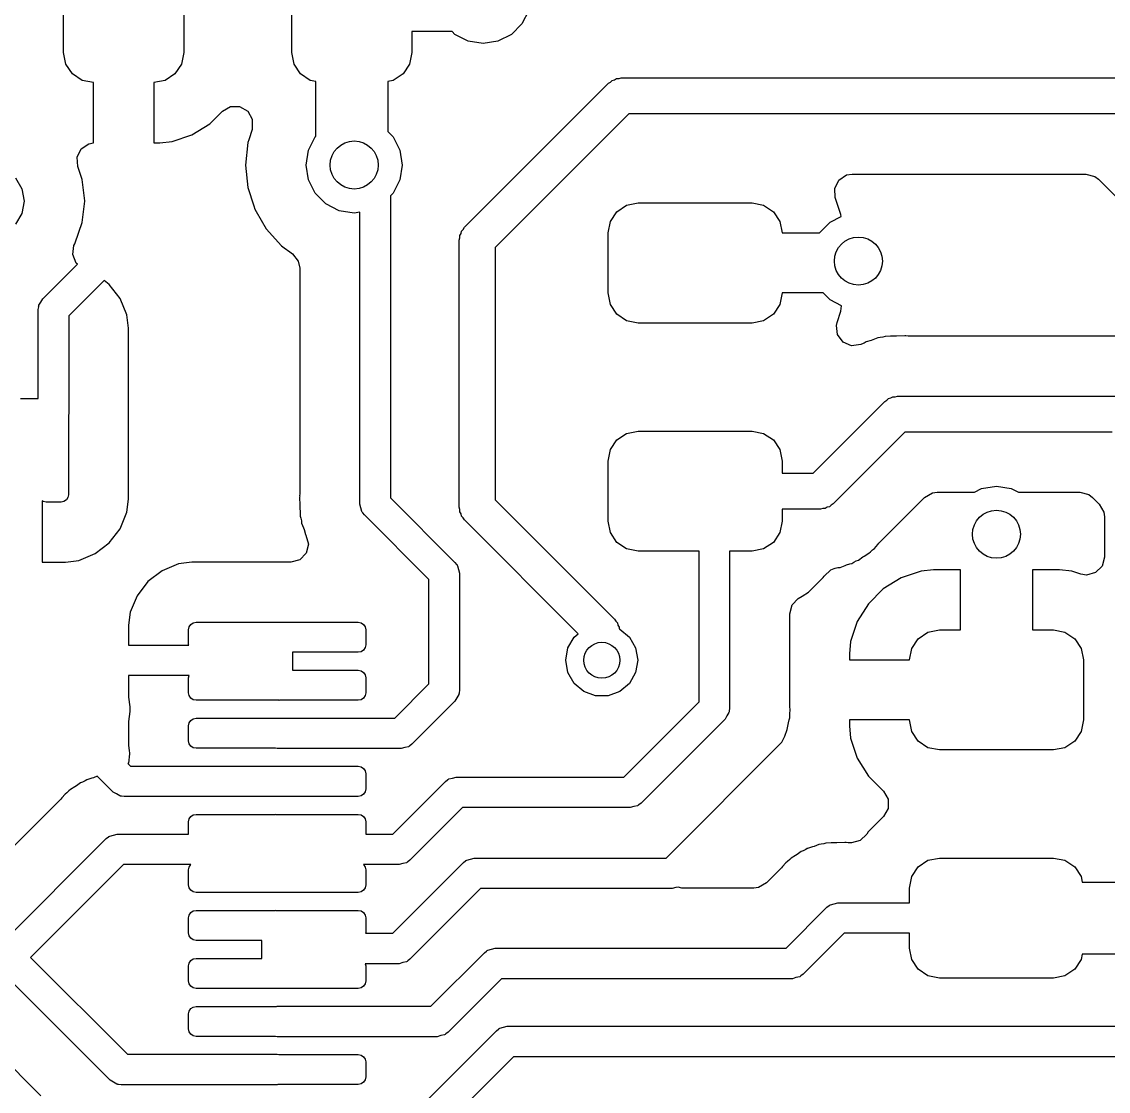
# Model space of a CAD drawing. Extents: x 44 to 146, y -87 to -25.
# Drawn here: x 98.53 to 107.58, y -69.51 to -60.61 of the extents above; entities that cross this region are included whole.
import ezdxf

# ---------------------------------------------------------------- set-up
doc = ezdxf.new("R2010")
doc.units = 0
doc.layers.add('BLACK', color=7, linetype='CONTINUOUS')

msp = doc.modelspace()

# ---------------------------------------------------------------- linework, layer by layer
at = {"layer": 'BLACK', "linetype": 'CONTINUOUS'}
for p, q in [((98.88, -60.864151), (98.88, -59.914151)), ((99.88, -59.914151), (99.88, -60.864151)), ((100.78, -60.864151), (100.78, -59.914151)), ((102.754472, -60.512758), (102.697656, -60.624265)), ((102.697656, -60.624265), (102.609163, -60.712758)), ((102.115328, -60.689151), (101.78, -60.689151)), ((101.78, -60.689151), (101.78, -60.864151)), ((102.138935, -60.712758), (102.115328, -60.689151)), ((102.250442, -60.769574), (102.138935, -60.712758)), ((102.609163, -60.712758), (102.497656, -60.769574)), ((102.374049, -60.789151), (102.250442, -60.769574)), ((102.497656, -60.769574), (102.374049, -60.789151)), ((98.89903, -60.959822), (98.88, -60.864151)), ((99.88, -60.864151), (99.86097, -60.959822)), ((100.79903, -60.959822), (100.78, -60.864151)), ((101.78, -60.864151), (101.76097, -60.959822)), ((98.953223, -61.040928), (98.89903, -60.959822)), ((99.86097, -60.959822), (99.806777, -61.040928)), ((100.853223, -61.040928), (100.79903, -60.959822)), ((101.76097, -60.959822), (101.706777, -61.040928)), ((99.034329, -61.095121), (98.953223, -61.040928)), ((99.806777, -61.040928), (99.725671, -61.095121)), ((100.934329, -61.095121), (100.853223, -61.040928)), ((101.706777, -61.040928), (101.625671, -61.095121)), ((103.469074, -61.089984), (103.486177, -61.080111)), ((103.486177, -61.080111), (103.505925, -61.080111)), ((103.505925, -61.080111), (103.525, -61.075)), ((103.525, -61.075), (107.725, -61.075)), ((99.13, -61.114151), (99.034329, -61.095121)), ((99.13, -61.61415), (99.13, -61.114151)), ((99.725671, -61.095121), (99.63, -61.114151)), ((99.63, -61.114151), (99.63, -61.61415)), ((100.98, -61.104205), (100.934329, -61.095121)), ((100.98, -61.561279), (100.98, -61.104205)), ((101.625671, -61.095121), (101.58, -61.104205)), ((101.58, -61.104205), (101.58, -61.521279)), ((102.218934, -62.318934), (103.418934, -61.118934)), ((103.418934, -61.118934), (103.436035, -61.10906)), ((103.436035, -61.10906), (103.45, -61.095096)), ((103.45, -61.095096), (103.469074, -61.089984)), ((100.098345, -61.456466), (100.202294, -61.352517)), ((100.202294, -61.352517), (100.269088, -61.313952)), ((100.269088, -61.313952), (100.346216, -61.313952)), ((100.346216, -61.313952), (100.413011, -61.352516)), ((100.413011, -61.352516), (100.451576, -61.41931)), ((100.451576, -61.41931), (100.451576, -61.496438)), ((103.587132, -61.375), (102.475, -62.487132)), ((107.662868, -61.375), (103.587132, -61.375)), ((99.949121, -61.548508), (100.09834, -61.45647)), ((100.09834, -61.45647), (100.098345, -61.456466)), ((100.44936, -61.503918), (100.421458, -61.589796)), ((100.451576, -61.496438), (100.44936, -61.503918)), ((101.58, -61.521279), (101.623607, -61.564886)), ((99.025143, -61.665958), (99.08887, -61.62251)), ((99.08887, -61.62251), (99.128347, -61.615802)), ((99.128347, -61.615802), (99.13, -61.61415)), ((99.63, -61.61415), (99.679974, -61.61415)), ((99.679974, -61.61415), (99.782696, -61.603656)), ((99.782696, -61.603656), (99.949121, -61.548508)), ((100.414325, -61.611748), (100.39454, -61.8)), ((100.421458, -61.589796), (100.414325, -61.611748)), ((100.919577, -61.676393), (100.976393, -61.564886)), ((100.976393, -61.564886), (100.98, -61.561279)), ((101.623607, -61.564886), (101.680423, -61.676393)), ((98.991679, -61.735448), (99.025143, -61.665958)), ((100.9, -61.8), (100.919577, -61.676393)), ((101.680423, -61.676393), (101.7, -61.8)), ((98.997441, -61.812358), (98.991679, -61.735448)), ((99.035368, -61.920745), (98.997441, -61.812358)), ((100.39454, -61.8), (100.414325, -61.988254)), ((100.919577, -61.923607), (100.9, -61.8)), ((101.7, -61.8), (101.680423, -61.923607)), ((105.337603, -61.925446), (105.402042, -61.883063)), ((105.402042, -61.883063), (105.44891, -61.8755)), ((105.44891, -61.8755), (107.393836, -61.8755)), ((107.393836, -61.8755), (107.468336, -61.895462)), ((107.468336, -61.895462), (107.499195, -61.919141)), ((98.479813, -61.907164), (98.531908, -61.997394)), ((99.040341, -61.964885), (99.035368, -61.920745)), ((99.05537, -62.098273), (99.040341, -61.964885)), ((100.414325, -61.988254), (100.463631, -62.14)), ((100.976393, -62.035114), (100.919577, -61.923607)), ((101.680423, -61.923607), (101.623607, -62.035114)), ((105.302988, -61.99437), (105.337603, -61.925446)), ((107.499195, -61.919141), (108.427615, -62.847561)), ((98.531908, -61.997394), (98.55, -62.1)), ((101.064886, -62.123607), (100.976393, -62.035114)), ((101.623607, -62.035114), (101.602, -62.056721)), ((101.602, -62.056721), (101.602, -64.572394)), ((105.307473, -62.071368), (105.302988, -61.99437)), ((105.354505, -62.213303), (105.307473, -62.071368)), ((98.55, -62.1), (98.531908, -62.202606)), ((99.035368, -62.279255), (99.055565, -62.1)), ((99.055565, -62.1), (99.05537, -62.098273)), ((100.463631, -62.14), (100.472821, -62.168284)), ((100.472821, -62.168284), (100.484, -62.187646)), ((101.176393, -62.180423), (101.064886, -62.123607)), ((103.488223, -62.189223), (103.569329, -62.13503)), ((103.569329, -62.13503), (103.665, -62.116)), ((103.665, -62.116), (104.615, -62.116)), ((104.615, -62.116), (104.710671, -62.13503)), ((104.710671, -62.13503), (104.791777, -62.189223)), ((98.531908, -62.202606), (98.479813, -62.292836)), ((100.484, -62.187646), (100.567469, -62.33222)), ((101.3, -62.2), (101.176393, -62.180423)), ((101.348, -62.192397), (101.3, -62.2)), ((101.348, -64.625), (101.348, -62.192397)), ((103.43403, -62.270329), (103.488223, -62.189223)), ((104.791777, -62.189223), (104.84597, -62.270329)), ((105.264886, -62.276393), (105.356197, -62.229867)), ((105.356197, -62.229867), (105.354505, -62.213303)), ((98.975789, -62.449522), (99.035368, -62.279255)), ((100.567469, -62.33222), (100.694128, -62.472887)), ((102.189984, -62.369074), (102.195096, -62.35)), ((102.195096, -62.35), (102.20906, -62.336035)), ((102.20906, -62.336035), (102.218934, -62.318934)), ((103.415, -62.366), (103.43403, -62.270329)), ((104.84597, -62.270329), (104.865, -62.366)), ((105.176393, -62.364886), (105.264886, -62.276393)), ((102.175, -62.425), (102.180111, -62.405925)), ((102.175, -64.65), (102.175, -62.425)), ((102.180111, -62.386177), (102.189984, -62.369074)), ((102.180111, -62.405925), (102.180111, -62.386177)), ((103.415, -62.866), (103.415, -62.366)), ((104.865, -62.366), (105.175825, -62.366)), ((105.175825, -62.366), (105.176393, -62.364886)), ((98.955435, -62.546318), (98.965502, -62.46985)), ((98.965502, -62.46985), (98.972836, -62.455654)), ((98.972836, -62.455654), (98.975787, -62.449525)), ((98.975786, -62.449525), (98.975789, -62.449522)), ((98.975787, -62.449525), (98.975786, -62.449525)), ((100.694128, -62.472887), (100.69413, -62.472889)), ((100.69413, -62.472889), (100.717186, -62.48964)), ((100.717186, -62.48964), (100.764769, -62.524211)), ((100.764769, -62.524211), (100.786079, -62.539693)), ((102.475, -62.487132), (102.475, -64.587868)), ((98.706197, -62.914197), (98.995061, -62.625333)), ((98.98495, -62.617575), (98.955435, -62.546318)), ((98.995061, -62.625333), (98.98495, -62.617575)), ((100.786079, -62.539693), (100.834618, -62.599632)), ((100.834618, -62.599632), (100.8475, -62.660237)), ((100.8475, -62.660237), (100.8475, -64.539273)), ((99.2175, -62.762105), (98.923, -63.056605)), ((99.259679, -62.79447), (99.2175, -62.762105)), ((99.25968, -62.794471), (99.259679, -62.79447)), ((99.349843, -62.911974), (99.25968, -62.794471)), ((103.43403, -62.961671), (103.415, -62.866)), ((104.865, -62.866), (104.84597, -62.961671)), ((105.207279, -62.866), (104.865, -62.866)), ((105.264886, -62.923607), (105.207279, -62.866)), ((98.669, -63.004), (98.672227, -62.981547)), ((98.671903, -62.977004), (98.67323, -62.974572)), ((98.672227, -62.981547), (98.671903, -62.977004)), ((98.67323, -62.974572), (98.674144, -62.96822)), ((98.674144, -62.96822), (98.691134, -62.941782)), ((98.691134, -62.941782), (98.706197, -62.914197)), ((99.406523, -63.048813), (99.349843, -62.911974)), ((103.488223, -63.042777), (103.43403, -62.961671)), ((104.84597, -62.961671), (104.791777, -63.042777)), ((105.359305, -62.971716), (105.264886, -62.923607)), ((105.354507, -63.018688), (105.359305, -62.971716)), ((98.669, -63.743651), (98.669, -63.004)), ((98.923, -63.056605), (98.923, -63.870651)), ((99.420999, -63.158775), (99.406523, -63.048813)), ((103.569329, -63.09697), (103.488223, -63.042777)), ((104.791777, -63.042777), (104.710671, -63.09697)), ((105.324056, -63.110585), (105.354506, -63.018694)), ((105.354506, -63.018694), (105.354507, -63.018688)), ((99.421, -63.158781), (99.420999, -63.158775)), ((99.421, -64.582521), (99.421, -63.158781)), ((103.665, -63.116), (103.569329, -63.09697)), ((104.615, -63.116), (103.665, -63.116)), ((104.710671, -63.09697), (104.615, -63.116)), ((105.318091, -63.135688), (105.324056, -63.110585)), ((105.326957, -63.212305), (105.318091, -63.135688)), ((105.372942, -63.274225), (105.326957, -63.212305)), ((105.607308, -63.260848), (105.564598, -63.273257)), ((105.620584, -63.256303), (105.607308, -63.260848)), ((105.661942, -63.239928), (105.620584, -63.256303)), ((105.661947, -63.239927), (105.661942, -63.239928)), ((105.681054, -63.237513), (105.661947, -63.239927)), ((105.703938, -63.232774), (105.681054, -63.237513)), ((105.722426, -63.227403), (105.703938, -63.232774)), ((105.722432, -63.227402), (105.722426, -63.227403)), ((105.766877, -63.226005), (105.722432, -63.227402)), ((105.780845, -63.224907), (105.766877, -63.226005)), ((105.784062, -63.224501), (105.780845, -63.224907)), ((105.784071, -63.2245), (105.784062, -63.224501)), ((105.784075, -63.2245), (105.784071, -63.2245)), ((105.81247, -63.2245), (105.784075, -63.2245)), ((105.81715, -63.224426), (105.81247, -63.2245)), ((105.818211, -63.224392), (105.81715, -63.224426)), ((105.886702, -63.222239), (105.818211, -63.224392)), ((105.896039, -63.223122), (105.886702, -63.222239)), ((105.896087, -63.222603), (105.896039, -63.223122)), ((105.913266, -63.2245), (105.896087, -63.222603)), ((107.637292, -63.2245), (105.913266, -63.2245)), ((105.443727, -63.304856), (105.372942, -63.274225)), ((105.520344, -63.29599), (105.443727, -63.304856)), ((105.527032, -63.293342), (105.520344, -63.29599)), ((105.548025, -63.283058), (105.527032, -63.293342)), ((105.564598, -63.273257), (105.548025, -63.283058)), ((98.521, -63.743651), (98.575, -63.743651)), ((98.575, -63.743651), (98.669, -63.743651)), ((105.121868, -64.366), (105.718934, -63.768934)), ((105.718934, -63.768934), (105.736035, -63.75906)), ((105.736035, -63.75906), (105.75, -63.745096)), ((105.75, -63.745096), (105.769074, -63.739984)), ((105.769074, -63.739984), (105.786177, -63.730111)), ((105.786177, -63.730111), (105.805925, -63.730111)), ((105.805925, -63.730111), (105.825, -63.725)), ((105.825, -63.725), (107.675, -63.725)), ((98.923, -63.870651), (98.921, -63.884562)), ((98.921, -63.884562), (98.921, -64.545651)), ((103.488223, -64.089223), (103.569329, -64.03503)), ((103.569329, -64.03503), (103.665, -64.016)), ((103.665, -64.016), (104.615, -64.016)), ((104.615, -64.016), (104.710671, -64.03503)), ((104.710671, -64.03503), (104.791777, -64.089223)), ((105.887132, -64.025), (105.290066, -64.622066)), ((107.612868, -64.025), (105.887132, -64.025)), ((103.43403, -64.170329), (103.488223, -64.089223)), ((104.791777, -64.089223), (104.84597, -64.170329)), ((103.415, -64.266), (103.43403, -64.170329)), ((104.84597, -64.170329), (104.865, -64.266)), ((103.415, -64.766), (103.415, -64.266)), ((104.865, -64.266), (104.865, -64.366)), ((104.865, -64.366), (105.121868, -64.366)), ((106.1176, -64.530577), (106.156164, -64.5255)), ((106.156164, -64.5255), (106.465704, -64.5255)), ((106.465704, -64.5255), (106.526393, -64.494577)), ((106.526393, -64.494577), (106.65, -64.475)), ((106.65, -64.475), (106.773607, -64.494577)), ((106.773607, -64.494577), (106.834296, -64.5255)), ((106.834296, -64.5255), (107.343836, -64.5255)), ((107.343836, -64.5255), (107.418336, -64.545462)), ((98.709582, -64.603393), (98.702, -64.598326)), ((98.702, -64.598326), (98.702, -65.108151)), ((98.7335, -64.608151), (98.709582, -64.603393)), ((98.8585, -64.608151), (98.7335, -64.608151)), ((98.882418, -64.603393), (98.8585, -64.608151)), ((98.902694, -64.589845), (98.882418, -64.603393)), ((98.916242, -64.569569), (98.902694, -64.589845)), ((98.921, -64.545651), (98.916242, -64.569569)), ((99.406523, -64.692488), (99.420999, -64.582526)), ((99.420999, -64.582526), (99.421, -64.582521)), ((100.846202, -64.556143), (100.84532, -64.565472)), ((100.84532, -64.565472), (100.847427, -64.632535)), ((100.8475, -64.539273), (100.845643, -64.55609)), ((100.845643, -64.55609), (100.846202, -64.556143)), ((101.602, -64.572394), (102.139803, -65.110198)), ((102.475, -64.587868), (103.468566, -65.581434)), ((105.670619, -64.949325), (106.050805, -64.569141)), ((106.050805, -64.569141), (106.1176, -64.530577)), ((107.418336, -64.545462), (107.449195, -64.569141)), ((107.449195, -64.569141), (107.505859, -64.625805)), ((99.349843, -64.829327), (99.406523, -64.692488)), ((100.847427, -64.632535), (100.8475, -64.637214)), ((100.8475, -64.637214), (100.8475, -64.664468)), ((100.8475, -64.664468), (100.847501, -64.664485)), ((100.847501, -64.664485), (100.84786, -64.66733)), ((100.84786, -64.66733), (100.848958, -64.6813)), ((100.848958, -64.6813), (100.850298, -64.72394)), ((101.356854, -64.655156), (101.348, -64.625)), ((101.363535, -64.685865), (101.356854, -64.655156)), ((101.36738, -64.691001), (101.363535, -64.685865)), ((101.368161, -64.693661), (101.36738, -64.691001)), ((101.371604, -64.696644), (101.368161, -64.693661)), ((101.385197, -64.714803), (101.371604, -64.696644)), ((102.180111, -64.669074), (102.175, -64.65)), ((102.180111, -64.688823), (102.180111, -64.669074)), ((102.189984, -64.705925), (102.180111, -64.688823)), ((102.195096, -64.725), (102.189984, -64.705925)), ((105.184, -64.666), (104.865, -64.666)), ((104.865, -64.666), (104.865, -64.766)), ((105.203075, -64.660889), (105.184, -64.666)), ((105.222823, -64.660889), (105.203075, -64.660889)), ((105.239925, -64.651015), (105.222823, -64.660889)), ((105.259, -64.645904), (105.239925, -64.651015)), ((105.272964, -64.631939), (105.259, -64.645904)), ((105.290066, -64.622066), (105.272964, -64.631939)), ((107.505859, -64.625805), (107.544423, -64.6926)), ((107.544423, -64.6926), (107.5495, -64.731164)), ((100.850298, -64.72394), (100.855368, -64.741391)), ((100.855368, -64.741391), (100.860108, -64.764282)), ((100.860108, -64.764282), (100.861734, -64.777151)), ((100.861734, -64.777151), (100.862384, -64.782291)), ((100.862384, -64.782291), (100.862385, -64.782296)), ((100.862385, -64.782296), (100.878085, -64.82195)), ((101.923, -65.252605), (101.385197, -64.714803)), ((102.20906, -64.738964), (102.195096, -64.725)), ((102.218934, -64.756066), (102.20906, -64.738964)), ((103.166586, -65.703718), (102.218934, -64.756066)), ((103.43403, -64.861671), (103.415, -64.766)), ((104.865, -64.766), (104.84597, -64.861671)), ((107.5495, -64.731164), (107.5495, -65.066219)), ((99.25968, -64.94683), (99.349843, -64.829327)), ((100.878085, -64.82195), (100.882628, -64.835218)), ((100.882628, -64.835218), (100.894532, -64.876191)), ((100.894532, -64.876191), (100.894533, -64.876193)), ((100.894533, -64.876193), (100.898736, -64.8833)), ((100.898736, -64.8833), (100.91948, -64.957587)), ((103.488223, -64.942777), (103.43403, -64.861671)), ((104.84597, -64.861671), (104.791777, -64.942777)), ((99.142176, -65.036994), (99.259679, -64.946831)), ((99.259679, -64.946831), (99.25968, -64.94683)), ((100.91948, -64.957587), (100.900301, -65.032292)), ((103.569329, -64.99697), (103.488223, -64.942777)), ((104.791777, -64.942777), (104.710671, -64.99697)), ((105.632837, -64.993963), (105.661191, -64.959687)), ((105.661191, -64.959687), (105.670619, -64.949325)), ((99.005337, -65.093674), (99.142176, -65.036994)), ((100.900301, -65.032292), (100.846339, -65.087399)), ((103.665, -65.016), (103.569329, -64.99697)), ((104.173, -65.016), (103.665, -65.016)), ((104.173, -66.272394), (104.173, -65.016)), ((104.615, -65.016), (104.427, -65.016)), ((104.427, -65.016), (104.427, -66.325)), ((104.710671, -64.99697), (104.615, -65.016)), ((105.499871, -65.090568), (105.535862, -65.064418)), ((105.535862, -65.064418), (105.547553, -65.056738)), ((105.547553, -65.056738), (105.585865, -65.034081)), ((105.585865, -65.034081), (105.599484, -65.02046)), ((105.599484, -65.02046), (105.617256, -65.005282)), ((105.617256, -65.005282), (105.632837, -64.993963)), ((107.5495, -65.066219), (107.529538, -65.140719)), ((98.702, -65.108151), (98.89537, -65.108151)), ((98.89537, -65.108151), (98.895375, -65.10815)), ((98.895375, -65.10815), (99.005337, -65.093674)), ((99.836662, -65.122627), (99.699823, -65.179307)), ((99.946624, -65.108151), (99.836662, -65.122627)), ((100.770488, -65.108151), (99.946624, -65.108151)), ((100.772052, -65.108143), (100.770488, -65.108151)), ((100.846339, -65.087399), (100.772052, -65.108143)), ((102.139803, -65.110198), (102.153396, -65.128356)), ((102.153396, -65.128356), (102.156839, -65.131339)), ((102.156839, -65.131339), (102.157619, -65.133996)), ((102.157619, -65.133996), (102.161466, -65.139135)), ((102.161466, -65.139135), (102.168147, -65.16985)), ((105.269858, -65.171919), (105.299014, -65.159981)), ((105.299014, -65.159981), (105.305071, -65.158221)), ((105.305071, -65.158221), (105.327952, -65.153484)), ((105.327952, -65.153484), (105.347058, -65.151071)), ((105.347058, -65.151071), (105.388417, -65.134694)), ((105.388417, -65.134694), (105.401687, -65.130152)), ((105.401687, -65.130152), (105.429097, -65.122188)), ((105.429097, -65.122188), (105.444392, -65.117746)), ((105.444392, -65.117746), (105.444393, -65.117745)), ((105.444393, -65.117745), (105.444398, -65.117744)), ((105.444398, -65.117744), (105.460975, -65.107939)), ((105.460975, -65.107939), (105.481966, -65.097656)), ((105.481966, -65.097656), (105.499871, -65.090568)), ((107.529538, -65.140719), (107.475, -65.195257)), ((99.699823, -65.179307), (99.58232, -65.26947)), ((102.168147, -65.16985), (102.177, -65.2)), ((102.177, -65.2), (102.177, -66.175)), ((105.083656, -65.358712), (105.207712, -65.234656)), ((105.207712, -65.234656), (105.213761, -65.224847)), ((105.213761, -65.224847), (105.269858, -65.171919)), ((105.855878, -65.237642), (105.706659, -65.32968)), ((106.022303, -65.182494), (105.855878, -65.237642)), ((106.125026, -65.172), (106.022303, -65.182494)), ((106.35, -65.172), (106.125026, -65.172)), ((106.35, -65.672), (106.35, -65.172)), ((107.174989, -65.172), (106.95, -65.172)), ((106.95, -65.172), (106.95, -65.672)), ((107.277688, -65.182492), (107.174989, -65.172)), ((107.2777, -65.182495), (107.277688, -65.182492)), ((107.353633, -65.207656), (107.2777, -65.182495)), ((107.4005, -65.215219), (107.353633, -65.207656)), ((107.475, -65.195257), (107.4005, -65.215219)), ((99.582319, -65.269471), (99.492156, -65.386974)), ((99.58232, -65.26947), (99.582319, -65.269471)), ((101.923, -66.122394), (101.923, -65.252605)), ((105.706659, -65.32968), (105.58268, -65.453659)), ((99.492156, -65.386974), (99.435476, -65.523813)), ((104.947462, -65.463689), (104.99828, -65.411372)), ((104.99828, -65.411372), (105.032524, -65.39025)), ((105.032524, -65.39025), (105.083656, -65.358712)), ((104.9275, -65.538189), (104.947462, -65.463689)), ((105.58268, -65.453659), (105.490642, -65.602878)), ((99.435476, -65.523813), (99.421, -65.633775)), ((99.939306, -65.626457), (99.959582, -65.612909)), ((99.959582, -65.612909), (99.9835, -65.608151)), ((99.9835, -65.608151), (100.638878, -65.608151)), ((100.638878, -65.608151), (100.640426, -65.607444)), ((100.640426, -65.607444), (100.645343, -65.608151)), ((100.645343, -65.608151), (101.3335, -65.608151)), ((101.3335, -65.608151), (101.357418, -65.612909)), ((101.357418, -65.612909), (101.377694, -65.626457)), ((103.468566, -65.581434), (103.478439, -65.598535)), ((103.478439, -65.598535), (103.492404, -65.6125)), ((103.492404, -65.6125), (103.497515, -65.631574)), ((104.9275, -65.922), (104.9275, -65.538189)), ((105.490642, -65.602878), (105.435494, -65.769302)), ((99.421, -65.633775), (99.421, -65.798)), ((99.921, -65.670651), (99.925758, -65.646733)), ((99.921, -65.795651), (99.921, -65.670651)), ((99.925758, -65.646733), (99.939306, -65.626457)), ((101.377694, -65.626457), (101.391242, -65.646733)), ((101.391242, -65.646733), (101.396, -65.670651)), ((101.396, -65.670651), (101.396, -65.795651)), ((103.132687, -65.732164), (103.166586, -65.703718)), ((103.497515, -65.631574), (103.507389, -65.648677)), ((103.507389, -65.648677), (103.507389, -65.663331)), ((103.507389, -65.663331), (103.5125, -65.665192)), ((103.5125, -65.665192), (103.592313, -65.732164)), ((105.998223, -65.745223), (106.079329, -65.69103)), ((106.079329, -65.69103), (106.175, -65.672)), ((106.175, -65.672), (106.35, -65.672)), ((106.95, -65.672), (107.125, -65.672)), ((107.125, -65.672), (107.220671, -65.69103)), ((107.220671, -65.69103), (107.301777, -65.745223)), ((103.080592, -65.822394), (103.132687, -65.732164)), ((103.592313, -65.732164), (103.644408, -65.822394)), ((105.435492, -65.769311), (105.425, -65.87201)), ((105.435494, -65.769302), (105.435492, -65.769311)), ((105.94403, -65.826329), (105.998223, -65.745223)), ((107.301777, -65.745223), (107.35597, -65.826329)), ((99.421, -65.798), (99.921467, -65.798)), ((99.921467, -65.798), (99.921, -65.795651)), ((101.3335, -65.858151), (100.7855, -65.858151)), ((100.7855, -65.858151), (100.7855, -65.9)), ((101.357418, -65.853393), (101.3335, -65.858151)), ((101.377694, -65.839845), (101.357418, -65.853393)), ((101.391242, -65.819569), (101.377694, -65.839845)), ((101.396, -65.795651), (101.391242, -65.819569)), ((103.0625, -65.925), (103.080592, -65.822394)), ((103.644408, -65.822394), (103.6625, -65.925)), ((105.425, -65.87201), (105.425, -65.922)), ((105.925, -65.922), (105.94403, -65.826329)), ((107.35597, -65.826329), (107.375, -65.922)), ((100.7855, -65.9), (100.7855, -66.008151)), ((103.080592, -66.027606), (103.0625, -65.925)), ((103.6625, -65.925), (103.644408, -66.027606)), ((104.9275, -66.288391), (104.9275, -65.922)), ((105.425, -65.922), (105.925, -65.922)), ((107.375, -65.922), (107.375, -66.422)), ((99.92471, -66.052), (99.421, -66.052)), ((99.421, -66.052), (99.421, -66.232526)), ((99.921, -66.070651), (99.92471, -66.052)), ((100.7855, -66.008151), (101.3335, -66.008151)), ((101.3335, -66.008151), (101.357418, -66.012909)), ((101.357418, -66.012909), (101.377694, -66.026457)), ((101.377694, -66.026457), (101.391242, -66.046733)), ((101.391242, -66.046733), (101.396, -66.070651)), ((103.132687, -66.117836), (103.080592, -66.027606)), ((103.644408, -66.027606), (103.592313, -66.117836)), ((99.921, -66.195651), (99.921, -66.070651)), ((101.396, -66.070651), (101.396, -66.195651)), ((101.639243, -66.406151), (101.923, -66.122394)), ((103.2125, -66.184808), (103.132687, -66.117836)), ((103.592313, -66.117836), (103.5125, -66.184808)), ((99.421, -66.232526), (99.431435, -66.311788)), ((99.925758, -66.219569), (99.921, -66.195651)), ((99.939306, -66.239845), (99.925758, -66.219569)), ((99.959582, -66.253393), (99.939306, -66.239845)), ((101.377694, -66.239845), (101.357418, -66.253393)), ((101.391242, -66.219569), (101.377694, -66.239845)), ((101.396, -66.195651), (101.391242, -66.219569)), ((102.154865, -66.237217), (102.139803, -66.264803)), ((102.171856, -66.21078), (102.154865, -66.237217)), ((102.172769, -66.204427), (102.171856, -66.21078)), ((102.174097, -66.201996), (102.172769, -66.204427)), ((102.177, -66.175), (102.173772, -66.197452)), ((102.173772, -66.197452), (102.174097, -66.201996)), ((103.310406, -66.220442), (103.2125, -66.184808)), ((103.414594, -66.220442), (103.310406, -66.220442)), ((103.5125, -66.184808), (103.414594, -66.220442)), ((99.431435, -66.311788), (99.431435, -66.350684)), ((99.9835, -66.258151), (99.959582, -66.253393)), ((100.671657, -66.258151), (99.9835, -66.258151)), ((100.676574, -66.258858), (100.671657, -66.258151)), ((100.678122, -66.258151), (100.676574, -66.258858)), ((101.3335, -66.258151), (100.678122, -66.258151)), ((101.357418, -66.253393), (101.3335, -66.258151)), ((102.139803, -66.264803), (101.781652, -66.622954)), ((103.547394, -66.898), (104.173, -66.272394)), ((104.427, -66.325), (104.423772, -66.347452)), ((104.928161, -66.302412), (104.9275, -66.288391)), ((104.932174, -66.344867), (104.928161, -66.302412)), ((99.431435, -66.350684), (99.4205, -66.433745)), ((99.925758, -66.446733), (99.939306, -66.426457)), ((99.939306, -66.426457), (99.959582, -66.412909)), ((99.959582, -66.412909), (99.9835, -66.408151)), ((99.9835, -66.408151), (100.651689, -66.408151)), ((100.651689, -66.408151), (100.6585, -66.406151)), ((100.6585, -66.406151), (101.639243, -66.406151)), ((104.389802, -66.414803), (103.689803, -67.114803)), ((104.404861, -66.387223), (104.389802, -66.414803)), ((104.421856, -66.36078), (104.404861, -66.387223)), ((104.422769, -66.354427), (104.421856, -66.36078)), ((104.424097, -66.351996), (104.422769, -66.354427)), ((104.423772, -66.347452), (104.424097, -66.351996)), ((104.91689, -66.445594), (104.922948, -66.422)), ((104.922948, -66.422), (104.9275, -66.404272)), ((104.9275, -66.386105), (104.929334, -66.362797)), ((104.9275, -66.404272), (104.9275, -66.386105)), ((104.929334, -66.362797), (104.929476, -66.361899)), ((104.929476, -66.361899), (104.932174, -66.344867)), ((105.925, -66.422), (105.425001, -66.422)), ((105.425001, -66.422), (105.425001, -66.471973)), ((105.94403, -66.517671), (105.925, -66.422)), ((107.375, -66.422), (107.35597, -66.517671)), ((99.4205, -66.433745), (99.4205, -66.632547)), ((99.921, -66.470651), (99.925758, -66.446733)), ((99.921, -66.595651), (99.921, -66.470651)), ((104.89259, -66.540237), (104.900157, -66.518132)), ((104.900157, -66.518132), (104.907373, -66.501459)), ((104.907373, -66.501459), (104.914044, -66.459332)), ((104.914044, -66.459332), (104.91689, -66.445594)), ((105.425001, -66.471973), (105.435494, -66.574696)), ((105.998223, -66.598777), (105.94403, -66.517671)), ((107.35597, -66.517671), (107.301777, -66.598777)), ((99.925758, -66.619569), (99.921, -66.595651)), ((104.860407, -66.609987), (104.861344, -66.607823)), ((104.861344, -66.607823), (104.86752, -66.595214)), ((104.86752, -66.595214), (104.888072, -66.557834)), ((104.888072, -66.557834), (104.89259, -66.540237)), ((105.435494, -66.574696), (105.490642, -66.741121)), ((106.079329, -66.65297), (105.998223, -66.598777)), ((107.301777, -66.598777), (107.220671, -66.65297)), ((99.4205, -66.632547), (99.426528, -66.678337)), ((99.426528, -66.678337), (99.428954, -66.696767)), ((99.428954, -66.696767), (99.429914, -66.704054)), ((99.939306, -66.639845), (99.925758, -66.619569)), ((99.959582, -66.653393), (99.939306, -66.639845)), ((99.9835, -66.658151), (99.959582, -66.653393)), ((100.644589, -66.658151), (99.9835, -66.658151)), ((100.6585, -66.660151), (100.644589, -66.658151)), ((101.691849, -66.660151), (100.6585, -66.660151)), ((101.722005, -66.651296), (101.691849, -66.660151)), ((101.752714, -66.644616), (101.722005, -66.651296)), ((101.75785, -66.64077), (101.752714, -66.644616)), ((101.76051, -66.63999), (101.75785, -66.64077)), ((101.763493, -66.636546), (101.76051, -66.63999)), ((101.781652, -66.622954), (101.763493, -66.636546)), ((103.897394, -67.573), (104.860407, -66.609987)), ((106.175, -66.672), (106.079329, -66.65297)), ((107.125, -66.672), (106.175, -66.672)), ((107.220671, -66.65297), (107.125, -66.672)), ((99.419845, -66.780522), (99.415626, -66.78602)), ((99.415626, -66.78602), (99.435757, -66.806151)), ((99.429914, -66.704054), (99.419845, -66.780522)), ((105.490642, -66.741121), (105.58268, -66.89034)), ((99.435757, -66.806151), (100.6585, -66.806151)), ((100.6585, -66.806151), (100.672411, -66.808151)), ((100.672411, -66.808151), (101.3335, -66.808151)), ((101.3335, -66.808151), (101.357418, -66.812909)), ((101.357418, -66.812909), (101.377694, -66.826457)), ((101.377694, -66.826457), (101.391242, -66.846733)), ((101.391242, -66.846733), (101.396, -66.870651)), ((101.396, -66.870651), (101.396, -66.995651)), ((98.985793, -66.970815), (98.974067, -66.978518)), ((99.020299, -66.945745), (98.985793, -66.970815)), ((99.020302, -66.945744), (99.020299, -66.945745)), ((99.037187, -66.939058), (99.020302, -66.945744)), ((99.05817, -66.92878), (99.037187, -66.939058)), ((99.073811, -66.919531), (99.05817, -66.92878)), ((99.114766, -66.907632), (99.073811, -66.919531)), ((99.12804, -66.903088), (99.114766, -66.907632)), ((99.160593, -66.890199), (99.12804, -66.903088)), ((99.293348, -67.022954), (99.160593, -66.890199)), ((101.622394, -67.373), (102.060197, -66.935198)), ((102.060197, -66.935198), (102.078354, -66.921605)), ((102.078354, -66.921605), (102.081339, -66.918161)), ((102.081339, -66.918161), (102.083998, -66.91738)), ((102.083998, -66.91738), (102.089135, -66.913535)), ((102.089135, -66.913535), (102.119843, -66.906854)), ((102.119843, -66.906854), (102.15, -66.898)), ((102.15, -66.898), (103.547394, -66.898)), ((105.58268, -66.89034), (105.708627, -67.016287)), ((98.892028, -67.038941), (98.864847, -67.071797)), ((98.89204, -67.03893), (98.892028, -67.038941)), ((98.90673, -67.028257), (98.89204, -67.03893)), ((98.9245, -67.01308), (98.90673, -67.028257)), ((98.937341, -67.000238), (98.9245, -67.01308)), ((98.974067, -66.978518), (98.937341, -67.000238)), ((99.320933, -67.038016), (99.293348, -67.022954)), ((99.347371, -67.055007), (99.320933, -67.038016)), ((99.353723, -67.05592), (99.347371, -67.055007)), ((99.356155, -67.057248), (99.353723, -67.05592)), ((99.360698, -67.056923), (99.356155, -67.057248)), ((99.383151, -67.060151), (99.360698, -67.056923)), ((100.6585, -67.060151), (99.383151, -67.060151)), ((100.665311, -67.058151), (100.6585, -67.060151)), ((101.3335, -67.058151), (100.665311, -67.058151)), ((101.357418, -67.053393), (101.3335, -67.058151)), ((101.377694, -67.039845), (101.357418, -67.053393)), ((101.391242, -67.019569), (101.377694, -67.039845)), ((101.396, -66.995651), (101.391242, -67.019569)), ((105.708627, -67.016287), (105.747191, -67.083082)), ((98.855402, -67.082177), (98.208722, -67.728859)), ((98.864847, -67.071797), (98.855402, -67.082177)), ((102.202605, -67.152), (101.764803, -67.589803)), ((103.6, -67.152), (102.202605, -67.152)), ((103.630156, -67.143145), (103.6, -67.152)), ((103.660865, -67.136465), (103.630156, -67.143145)), ((103.666001, -67.132619), (103.660865, -67.136465)), ((103.668661, -67.131839), (103.666001, -67.132619)), ((103.671644, -67.128395), (103.668661, -67.131839)), ((103.689803, -67.114803), (103.671644, -67.128395)), ((105.747191, -67.083082), (105.747191, -67.16021)), ((99.925758, -67.246733), (99.939306, -67.226457)), ((99.939306, -67.226457), (99.959582, -67.212909)), ((99.959582, -67.212909), (99.9835, -67.208151)), ((99.9835, -67.208151), (100.638878, -67.208151)), ((100.638878, -67.208151), (100.640426, -67.207444)), ((100.640426, -67.207444), (100.645343, -67.208151)), ((100.645343, -67.208151), (101.3335, -67.208151)), ((101.3335, -67.208151), (101.357418, -67.212909)), ((101.357418, -67.212909), (101.377694, -67.226457)), ((101.377694, -67.226457), (101.391242, -67.246733)), ((105.708627, -67.227005), (105.582287, -67.353344)), ((105.747191, -67.16021), (105.708627, -67.227005)), ((99.921, -67.270651), (99.925758, -67.246733)), ((99.921, -67.373), (99.921, -67.270651)), ((101.391242, -67.246733), (101.396, -67.270651)), ((101.396, -67.270651), (101.396, -67.373)), ((98.372394, -68.273), (99.235197, -67.410198)), ((99.235197, -67.410198), (99.253354, -67.396605)), ((99.253354, -67.396605), (99.256339, -67.393161)), ((99.256339, -67.393161), (99.258998, -67.39238)), ((99.258998, -67.39238), (99.264135, -67.388535)), ((99.264135, -67.388535), (99.294843, -67.381854)), ((99.294843, -67.381854), (99.325, -67.373)), ((99.325, -67.373), (99.921, -67.373)), ((101.396, -67.373), (101.622394, -67.373)), ((105.56972, -67.37372), (105.51362, -67.426649)), ((105.582287, -67.353344), (105.56972, -67.37372)), ((105.040187, -67.511058), (105.023302, -67.517744)), ((105.06117, -67.50078), (105.040187, -67.511058)), ((105.073899, -67.493252), (105.06117, -67.50078)), ((105.076809, -67.491532), (105.073899, -67.493252)), ((105.076811, -67.491531), (105.076809, -67.491531)), ((105.076809, -67.491531), (105.076809, -67.491532)), ((105.117776, -67.479629), (105.076811, -67.491531)), ((105.131053, -67.475083), (105.117776, -67.479629)), ((105.170702, -67.459384), (105.131053, -67.475083)), ((105.170706, -67.459384), (105.170702, -67.459384)), ((105.188718, -67.457108), (105.170706, -67.459384)), ((105.211603, -67.452369), (105.188718, -67.457108)), ((105.229056, -67.447298), (105.211603, -67.452369)), ((105.229058, -67.447298), (105.229056, -67.447298)), ((105.271697, -67.445958), (105.229058, -67.447298)), ((105.285674, -67.444859), (105.271697, -67.445958)), ((105.288511, -67.4445), (105.285674, -67.444859)), ((105.315786, -67.4445), (105.288511, -67.4445)), ((105.320463, -67.444427), (105.315786, -67.4445)), ((105.387523, -67.44232), (105.320463, -67.444427)), ((105.387527, -67.44232), (105.387523, -67.44232)), ((105.396857, -67.443202), (105.387527, -67.44232)), ((105.396909, -67.442643), (105.396857, -67.443202)), ((105.413727, -67.4445), (105.396909, -67.442643)), ((105.442903, -67.4445), (105.413727, -67.4445)), ((105.51362, -67.426649), (105.442903, -67.4445)), ((101.746644, -67.603395), (101.743661, -67.606839)), ((101.764803, -67.589803), (101.746644, -67.603395)), ((102.210197, -67.610198), (102.228354, -67.596605)), ((102.228354, -67.596605), (102.231339, -67.593161)), ((102.231339, -67.593161), (102.233998, -67.59238)), ((102.233998, -67.59238), (102.239135, -67.588535)), ((102.239135, -67.588535), (102.269843, -67.581854)), ((102.269843, -67.581854), (102.3, -67.573)), ((102.3, -67.573), (103.897394, -67.573)), ((104.90973, -67.600257), (104.89504, -67.61093)), ((104.9275, -67.58508), (104.90973, -67.600257)), ((104.940341, -67.572238), (104.9275, -67.58508)), ((104.977067, -67.550518), (104.940341, -67.572238)), ((104.988793, -67.542815), (104.977067, -67.550518)), ((105.023299, -67.517745), (104.988793, -67.542815)), ((105.023302, -67.517744), (105.023299, -67.517745)), ((105.998223, -67.645223), (106.079329, -67.59103)), ((106.079329, -67.59103), (106.175, -67.572)), ((106.175, -67.572), (107.125, -67.572)), ((107.125, -67.572), (107.220671, -67.59103)), ((107.220671, -67.59103), (107.301777, -67.645223)), ((99.377605, -67.627), (98.604605, -68.399999)), ((99.938943, -67.627), (99.377605, -67.627)), ((99.921, -67.670651), (99.925758, -67.646733)), ((99.921, -67.795651), (99.921, -67.670651)), ((99.925758, -67.646733), (99.938943, -67.627)), ((101.675, -67.627), (101.378057, -67.627)), ((101.378057, -67.627), (101.391242, -67.646733)), ((101.391242, -67.646733), (101.396, -67.670651)), ((101.396, -67.670651), (101.396, -67.795651)), ((101.622394, -68.198), (102.210197, -67.610198)), ((101.705156, -67.618145), (101.675, -67.627)), ((101.735865, -67.611465), (101.705156, -67.618145)), ((101.741001, -67.607619), (101.735865, -67.611465)), ((101.743661, -67.606839), (101.741001, -67.607619)), ((104.858403, -67.654176), (104.733723, -67.778858)), ((104.867847, -67.643797), (104.858403, -67.654176)), ((104.895028, -67.610941), (104.867847, -67.643797)), ((104.89504, -67.61093), (104.895028, -67.610941)), ((105.94403, -67.726329), (105.998223, -67.645223)), ((107.301777, -67.645223), (107.35597, -67.726329)), ((104.733723, -67.778858), (104.666928, -67.817423)), ((105.925, -67.822), (105.94403, -67.726329)), ((107.35597, -67.726329), (107.365054, -67.772)), ((107.365054, -67.772), (107.903736, -67.772)), ((99.925758, -67.819569), (99.921, -67.795651)), ((99.939306, -67.839845), (99.925758, -67.819569)), ((99.959582, -67.853393), (99.939306, -67.839845)), ((99.9835, -67.858151), (99.959582, -67.853393)), ((100.671657, -67.858151), (99.9835, -67.858151)), ((100.676574, -67.858858), (100.671657, -67.858151)), ((100.678122, -67.858151), (100.676574, -67.858858)), ((101.3335, -67.858151), (100.678122, -67.858151)), ((101.357418, -67.853393), (101.3335, -67.858151)), ((101.377694, -67.839845), (101.357418, -67.853393)), ((101.391242, -67.819569), (101.377694, -67.839845)), ((101.396, -67.795651), (101.391242, -67.819569)), ((102.352605, -67.827), (101.764803, -68.414803)), ((103.95, -67.827), (102.352605, -67.827)), ((103.980156, -67.818145), (103.95, -67.827)), ((103.998067, -67.814248), (103.980156, -67.818145)), ((104.028861, -67.8225), (103.998067, -67.814248)), ((104.628363, -67.8225), (104.028861, -67.8225)), ((104.666928, -67.817423), (104.628363, -67.8225)), ((105.925, -67.945), (105.925, -67.822)), ((105.256356, -67.968603), (105.259339, -67.965161)), ((105.259339, -67.965161), (105.261996, -67.96438)), ((105.261996, -67.96438), (105.267135, -67.960534)), ((105.267135, -67.960534), (105.29785, -67.953852)), ((105.29785, -67.953852), (105.328, -67.945)), ((105.328, -67.945), (105.925, -67.945)), ((99.921, -68.070651), (99.925758, -68.046733)), ((99.925758, -68.046733), (99.939306, -68.026457)), ((99.939306, -68.026457), (99.959582, -68.012909)), ((99.959582, -68.012909), (99.9835, -68.008151)), ((99.9835, -68.008151), (100.638878, -68.008151)), ((100.638878, -68.008151), (100.640426, -68.007444)), ((100.640426, -68.007444), (100.645343, -68.008151)), ((100.645343, -68.008151), (101.3335, -68.008151)), ((101.3335, -68.008151), (101.357418, -68.012909)), ((101.357418, -68.012909), (101.377694, -68.026457)), ((101.377694, -68.026457), (101.391242, -68.046733)), ((101.391242, -68.046733), (101.396, -68.070651)), ((104.897394, -68.323), (105.238198, -67.982197)), ((105.238198, -67.982197), (105.256356, -67.968603)), ((99.921, -68.195651), (99.921, -68.070651)), ((101.396, -68.070651), (101.396, -68.195651)), ((99.925758, -68.219569), (99.921, -68.195651)), ((99.939306, -68.239845), (99.925758, -68.219569)), ((101.396, -68.195651), (101.395533, -68.198)), ((101.395533, -68.198), (101.622394, -68.198)), ((105.380605, -68.199), (105.039803, -68.539803)), ((105.925, -68.199), (105.380605, -68.199)), ((105.925, -68.322), (105.925, -68.199)), ((99.959582, -68.253393), (99.939306, -68.239845)), ((99.9835, -68.258151), (99.959582, -68.253393)), ((100.5315, -68.258151), (99.9835, -68.258151)), ((100.5315, -68.325), (100.5315, -68.258151)), ((100.5315, -68.408151), (100.5315, -68.325)), ((102.44485, -68.331852), (102.475, -68.323)), ((102.475, -68.323), (104.897394, -68.323)), ((105.94403, -68.417671), (105.925, -68.322)), ((98.604605, -68.399999), (99.410756, -69.206151)), ((99.939306, -68.426457), (99.959582, -68.412909)), ((99.959582, -68.412909), (99.9835, -68.408151)), ((99.9835, -68.408151), (100.5315, -68.408151)), ((101.764803, -68.414803), (101.746644, -68.428395)), ((101.939243, -68.806151), (102.385198, -68.360197)), ((102.385198, -68.360197), (102.403356, -68.346603)), ((102.403356, -68.346603), (102.406339, -68.343161)), ((102.406339, -68.343161), (102.408996, -68.34238)), ((102.408996, -68.34238), (102.414135, -68.338534)), ((102.414135, -68.338534), (102.44485, -68.331852)), ((105.998223, -68.498777), (105.94403, -68.417671)), ((107.35597, -68.417671), (107.301777, -68.498777)), ((107.365054, -68.372), (107.35597, -68.417671)), ((108.028, -68.372), (107.365054, -68.372)), ((99.921, -68.470651), (99.925758, -68.446733)), ((99.921, -68.595651), (99.921, -68.470651)), ((99.925758, -68.446733), (99.939306, -68.426457)), ((101.675, -68.452), (101.39229, -68.452)), ((101.39229, -68.452), (101.396, -68.470651)), ((101.396, -68.470651), (101.396, -68.595651)), ((101.705156, -68.443145), (101.675, -68.452)), ((101.735865, -68.436465), (101.705156, -68.443145)), ((101.741001, -68.432619), (101.735865, -68.436465)), ((101.743661, -68.431839), (101.741001, -68.432619)), ((101.746644, -68.428395), (101.743661, -68.431839)), ((106.079329, -68.55297), (105.998223, -68.498777)), ((107.301777, -68.498777), (107.220671, -68.55297)), ((99.268349, -69.422954), (98.372394, -68.527)), ((99.925758, -68.619569), (99.921, -68.595651)), ((101.396, -68.595651), (101.391242, -68.619569)), ((102.527605, -68.577), (102.081652, -69.022954)), ((104.95, -68.577), (102.527605, -68.577)), ((104.980156, -68.568145), (104.95, -68.577)), ((105.010865, -68.561465), (104.980156, -68.568145)), ((105.016001, -68.557619), (105.010865, -68.561465)), ((105.018661, -68.556839), (105.016001, -68.557619)), ((105.021644, -68.553395), (105.018661, -68.556839)), ((105.039803, -68.539803), (105.021644, -68.553395)), ((106.175, -68.572), (106.079329, -68.55297)), ((107.125, -68.572), (106.175, -68.572)), ((107.220671, -68.55297), (107.125, -68.572)), ((99.939306, -68.639845), (99.925758, -68.619569)), ((99.959582, -68.653393), (99.939306, -68.639845)), ((99.9835, -68.658151), (99.959582, -68.653393)), ((100.671657, -68.658151), (99.9835, -68.658151)), ((100.676574, -68.658858), (100.671657, -68.658151)), ((100.678122, -68.658151), (100.676574, -68.658858)), ((101.3335, -68.658151), (100.678122, -68.658151)), ((101.357418, -68.653393), (101.3335, -68.658151)), ((101.377694, -68.639845), (101.357418, -68.653393)), ((101.391242, -68.619569), (101.377694, -68.639845)), ((99.921, -68.870651), (99.925758, -68.846733)), ((99.921, -68.995651), (99.921, -68.870651)), ((99.925758, -68.846733), (99.939306, -68.826457)), ((99.939306, -68.826457), (99.959582, -68.812909)), ((99.959582, -68.812909), (99.9835, -68.808151)), ((99.9835, -68.808151), (100.651689, -68.808151)), ((100.651689, -68.808151), (100.6585, -68.806151)), ((100.6585, -68.806151), (101.939243, -68.806151)), ((99.925758, -69.019569), (99.921, -68.995651)), ((99.939306, -69.039845), (99.925758, -69.019569)), ((99.959582, -69.053393), (99.939306, -69.039845)), ((101.489243, -70.006151), (102.485197, -69.010198)), ((102.022005, -69.051296), (101.991849, -69.060151)), ((102.052714, -69.044616), (102.022005, -69.051296)), ((102.05785, -69.04077), (102.052714, -69.044616)), ((102.06051, -69.03999), (102.05785, -69.04077)), ((102.063493, -69.036546), (102.06051, -69.03999)), ((102.081652, -69.022954), (102.063493, -69.036546)), ((102.485197, -69.010198), (102.503354, -68.996605)), ((102.503354, -68.996605), (102.506339, -68.993161)), ((102.506339, -68.993161), (102.508998, -68.99238)), ((102.508998, -68.99238), (102.514135, -68.988535)), ((102.514135, -68.988535), (102.544843, -68.981854)), ((102.544843, -68.981854), (102.575, -68.973)), ((102.575, -68.973), (108.461044, -68.973)), ((98.208722, -69.071141), (98.689279, -69.551698)), ((99.9835, -69.058151), (99.959582, -69.053393)), ((100.644589, -69.058151), (99.9835, -69.058151)), ((100.6585, -69.060151), (100.644589, -69.058151)), ((101.991849, -69.060151), (100.6585, -69.060151)), ((99.410756, -69.206151), (100.6585, -69.206151)), ((100.6585, -69.206151), (100.672411, -69.208151)), ((100.672411, -69.208151), (101.3335, -69.208151)), ((101.3335, -69.208151), (101.357418, -69.212909)), ((101.357418, -69.212909), (101.377694, -69.226457)), ((101.377694, -69.226457), (101.391242, -69.246733)), ((102.627605, -69.227), (101.631652, -70.222954)), ((108.413577, -69.227), (102.627605, -69.227)), ((101.391242, -69.246733), (101.396, -69.270651)), ((101.396, -69.270651), (101.396, -69.395651)), ((101.396, -69.395651), (101.391242, -69.419569)), ((99.29593, -69.438014), (99.268349, -69.422954)), ((99.322371, -69.455007), (99.29593, -69.438014)), ((99.328723, -69.45592), (99.322371, -69.455007)), ((99.331155, -69.457248), (99.328723, -69.45592)), ((99.335698, -69.456923), (99.331155, -69.457248)), ((99.358151, -69.460151), (99.335698, -69.456923)), ((100.6585, -69.460151), (99.358151, -69.460151)), ((100.665311, -69.458151), (100.6585, -69.460151)), ((101.3335, -69.458151), (100.665311, -69.458151)), ((101.357418, -69.453393), (101.3335, -69.458151)), ((101.377694, -69.439845), (101.357418, -69.453393)), ((101.391242, -69.419569), (101.377694, -69.439845))]:
    msp.add_line(p, q, dxfattribs=at)
at = {"layer": 'BLACK'}
for centre, radius in [((101.3, -61.8), 0.2), ((105.5, -62.6), 0.2), ((106.65, -64.875), 0.2), ((103.3625, -65.925), 0.15)]:
    msp.add_circle(centre, radius, dxfattribs=at)

doc.saveas('drawing.dxf')
